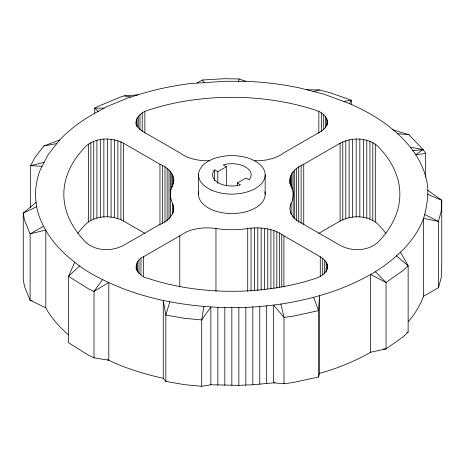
<?xml version="1.0" encoding="UTF-8"?>
<svg xmlns="http://www.w3.org/2000/svg" width="465" height="465" viewBox="0 0 465 465"><rect width="100%" height="100%" fill="white"/><g stroke="black" fill="none" stroke-linecap="round" stroke-linejoin="round"><path stroke-width="0.7" d="M172.591 203.478C176.938 212.697 168.045 221.41 159.96 224.374L123.603 245.363C112.216 251.466 96.482 251.356 86.345 242.811A168.01 96.999 0 0 1 86.345 145.812C96.482 137.268 112.216 137.152 123.603 143.255L159.96 164.244C168.045 167.202 176.933 175.927 172.591 185.14A61.345 35.421 0 0 0 172.591 203.478L172.591 214.284M423.621 296.199L438.414 287.748L438.414 221.387L423.621 218.393A196.259 113.309 0 0 1 404.102 248.612C394.14 258.656 382.991 267.532 370.622 274.431A196.259 113.309 0 0 1 325.907 293.758C273.525 310.079 216.876 311.533 163.262 300.477A196.259 113.309 0 0 1 114.233 285.016C100.324 278.837 86.513 271.984 74.731 262.214A196.259 113.309 0 0 1 47.965 233.907C41.966 224.316 37.113 213.807 36.09 202.391A196.259 113.309 0 0 1 40.071 170.225L48.116 154.746L59.596 140.006A196.259 113.309 0 0 1 93.07 114.187L106.625 106.747L127.491 98.063L137.791 94.86A196.259 113.309 0 0 1 190.127 83.59L224.857 81.288L245.846 81.288A196.259 113.309 0 0 1 300.431 88.147L323.907 94.157L349.459 103.602A196.259 113.309 0 0 1 388.961 126.404C399.208 134.478 408.613 143.732 415.733 154.711A196.259 113.309 0 0 1 427.608 186.227C428.509 197.201 426.492 207.896 423.621 218.393L423.621 296.199A196.259 113.309 0 0 1 408.38 321.623M136.146 124.672C134.931 117.401 141.558 112.146 147.841 110.304A168.01 96.999 0 0 1 315.851 110.304C322.135 112.146 328.761 117.401 327.546 124.672M327.546 266.108C327.651 272.548 321.269 276.501 315.851 278.314A168.01 96.999 0 0 1 147.841 278.314C136.64 276.297 131.124 262.039 143.418 256.802L186.953 231.68A34.067 19.67 0 0 1 215.969 228.524A61.345 35.421 0 0 0 247.723 228.524C260.057 226.804 273.623 228.315 283.917 235.813L320.275 256.802C324.773 259.075 328.406 263.719 327.546 268.991M289.968 179.327C290.642 171.899 297.402 166.97 303.738 164.244L340.089 143.255C351.482 137.152 367.211 137.268 377.348 145.812A168.01 96.999 0 0 1 377.348 242.811C367.211 251.356 351.482 251.466 340.089 245.363L296.577 220.23A34.067 19.67 0 0 1 291.102 203.478A61.345 35.421 0 0 0 291.102 185.14L290.393 183.227L289.968 179.327L289.968 183.646M203.926 306.319L201.711 319.932L201.711 386.293L184.71 384.7L165.848 381.434L163.262 378.277A196.259 113.309 0 0 1 114.233 362.822L107.566 359.648M238.65 81.526L239.074 78.963L224.339 78.707L202.49 79.992L197.096 82.915M327.546 122.51C327.168 126.736 323.779 129.863 320.275 131.816L283.917 152.805C275.518 159.047 264.678 160.983 254.413 160.727M318.577 376.958L319.548 373.343L319.548 295.542L318.577 310.597L318.577 376.958L293.485 382.457L284.016 383.747L273.565 382.835L252.826 384.77L238.853 385.351L210.866 384.77L201.711 386.293M438.414 287.748L441.169 277.931L441.75 266.625L441.75 200.264L427.777 190.307M169.824 301.698L165.848 315.072L165.848 381.434M74.731 262.214L68.489 276.355L68.489 342.717L88.565 355.243L93.994 357.8L108.781 360.224L108.781 282.418L93.994 291.439L88.565 288.881L68.489 276.355L79.515 266.044M349.459 103.602L351.337 100.26L330.417 92.797L319.42 89.943L306.929 89.751M102.585 279.639L93.994 291.439L93.994 357.8M59.596 140.006L43.913 145.94L34.834 157.606L30.649 165.656L30.649 207.489M226.385 185.541L226.385 166.749L217.806 171.707L214.627 169.87L214.01 170.591A19.309 11.148 0 0 0 218.195 182.739A19.309 11.148 0 0 0 239.237 185.157L240.486 184.803L237.307 182.966L237.307 185.861M400.423 252.1L408.142 265.765L408.142 332.126L403.132 336.811L386.049 348.901L370.622 352.232A196.259 113.309 0 0 1 325.907 371.564L319.548 373.343M144.917 233.366L123.603 221.061C112.216 214.952 96.482 215.068 86.345 223.613A168.01 96.999 0 0 0 77.853 233.325M36.09 202.391L23.25 213.133L23.25 279.494L24.488 286.521L30.103 300.239L45.808 307.824L47.965 311.707A196.259 113.309 0 0 0 68.495 334.916M237.307 182.966L245.892 178.014L249.071 179.845L249.688 179.124A19.309 11.148 0 0 0 245.503 166.976A19.309 11.148 0 0 0 224.456 164.558L223.206 164.918L226.385 166.749M318.781 233.366L340.089 221.061C351.482 214.952 367.211 215.068 377.348 223.613A168.01 96.999 0 0 1 385.84 233.325M43.385 226.345L30.103 233.878L30.103 300.239L32.12 300.779M36.828 206.611L23.25 213.133L24.488 220.16L30.103 233.878L45.808 230.018L45.808 307.824M137.791 94.86L124.37 95.86L120.278 97.127L97.97 106.415L94.726 108.182L94.726 113.948M313.741 91.518L319.42 89.943M44.198 162.285L30.649 165.656L41.902 166.284M274.978 382.497L273.565 382.835L273.565 305.028L284.016 317.392L284.016 383.747M43.913 145.94L56.817 143.569M344.053 101.341L351.337 100.26L351.337 104.584M406.765 332.306L408.142 332.126M425.673 153.485L415.733 154.711L423.115 149.602L425.673 153.485L425.673 177.287M412.769 150.59L423.185 149.701M383.195 349.081L386.049 348.901L386.049 282.54L375.354 271.781M209.285 160.727C199.014 160.983 188.18 159.042 179.775 152.805L143.418 131.816C139.919 129.863 136.53 126.736 136.146 122.51M104.032 108.159L94.726 108.182L98.301 111.443M397.784 133.676L408.979 134.734L423.115 149.602L410.531 147.196M124.37 95.86L130.799 97.034M392.925 129.787L408.979 134.734M239.074 78.963L245.846 81.288M427.568 194.3L441.75 200.264L441.169 211.569L438.414 221.387L424.406 214.353M396.401 255.855L408.142 265.765L403.132 270.45L386.049 282.54L370.622 274.431L370.622 352.232M202.49 79.992L203.937 82.514M313.753 297.536L318.577 310.597L293.485 316.095L284.016 317.392L280.889 304.029M375.301 144.086L375.301 221.886M372.814 142.563L372.814 220.364M369.954 141.279L369.954 219.085M366.786 140.267L366.786 218.068M363.38 139.552L363.38 217.353M359.829 139.145L359.829 216.946M356.207 139.058L356.207 216.859M352.61 139.297L352.61 217.097M349.116 139.855L349.116 217.655M345.815 140.715L345.815 218.515M342.781 141.854L342.781 219.66M340.089 143.255L340.089 221.061M327.401 120.423L327.401 124.742M327.133 264.033L327.133 269.072M326.697 118.372L326.697 125.573M326.168 262.016L326.168 272.101M325.454 116.407L325.454 127.933M324.68 260.109L324.68 273.798M323.698 114.576L323.698 129.7M322.698 258.36L322.698 274.925M321.478 112.919L321.478 131.653M320.275 256.802L320.275 276.257M318.839 111.49L318.839 133.1M303.738 164.244L303.738 224.758M301.117 165.488L301.117 223.119M298.722 166.877L298.722 222.346M296.664 168.33L296.664 220.916M294.705 170.027L294.705 219.009M293.124 171.759L293.194 218.085M291.846 173.573L291.846 188.697M291.102 185.14L291.102 186.581M291.102 203.478L291.102 214.284M290.892 175.45L290.892 186.256M290.259 177.374L290.259 183.134M290.009 181.28L290.009 183.443M283.917 235.813L283.917 286.963M281.767 234.302L281.767 286.888M279.366 232.919L279.366 287.666M276.849 231.733L276.849 287.922M273.908 230.599L273.908 288.23M270.909 229.687L270.909 288.759M267.77 228.949L267.77 288.742M266.695 305.819L266.695 383.619M265.166 174.857L265.166 194.312M264.515 228.396L264.515 289.631M261.179 228.036L261.179 289.986M259.778 306.464L259.778 384.27M257.802 227.867L257.802 290.538M254.413 227.891L254.413 290.567M252.826 306.97L252.826 384.77M251.042 228.112L251.042 290.782M247.723 228.524L247.723 291.195M245.846 307.33L245.846 385.13M238.853 307.545L238.853 385.351M231.849 307.621L231.849 385.421M224.845 307.545L224.845 385.351M217.847 307.33L217.847 385.13M217.806 171.707L217.806 183.268M215.969 228.524L215.969 291.195M214.627 169.87L214.627 180.711M210.866 384.77L210.866 306.97L201.711 319.932L184.71 318.339L165.848 315.072L163.262 300.477L163.262 378.277M198.526 174.857L198.526 194.312M179.775 235.813L179.775 286.963M173.73 179.327L173.73 181.484M173.683 207.338L173.683 210.221M173.433 177.374L173.433 183.855M173.306 205.391L173.306 212.592M172.806 175.45L172.806 184.814M172.591 185.14L172.591 186.581M171.847 173.573L171.847 187.976M170.574 171.759L170.574 217.143M168.993 170.027L168.993 219.009M167.121 168.394L167.121 220.98M164.976 166.877L164.976 222.346M162.581 165.488L162.581 223.119M159.96 164.244L159.96 224.758M144.853 111.49L144.853 133.1M143.418 256.802L143.418 276.257M142.22 112.919L142.22 131.653M140.994 258.36L140.994 274.925M139.994 114.576L139.994 129.7M139.012 260.109L139.012 273.798M138.245 116.407L138.245 127.933M137.524 262.016L137.524 272.101M137.001 118.372L137.001 127.015M136.559 124.591L136.559 126.027M136.559 264.033L136.559 270.514M136.297 120.423L136.297 124.742M136.146 266.108L136.146 268.991M123.603 143.255L123.603 221.061M120.912 141.854L120.912 219.66M117.878 140.715L117.878 218.515M114.576 139.855L114.576 217.655M111.083 139.297L111.083 217.097M107.485 139.058L107.485 216.859M103.864 139.145L103.864 216.946M100.312 139.552L100.312 217.353M96.912 140.267L96.912 218.068M93.738 141.279L93.738 219.085M90.878 142.563L90.878 220.364M88.391 144.086L88.391 221.886M264.881 191.801A33.323 19.239 0 0 1 231.849 213.545A33.323 19.239 0 0 1 198.811 191.801M211.563 190.121A33.323 19.239 0 0 0 264.881 177.368A33.323 19.239 0 0 0 219.096 157.083A33.323 19.239 0 0 0 211.563 190.121"/></g></svg>
